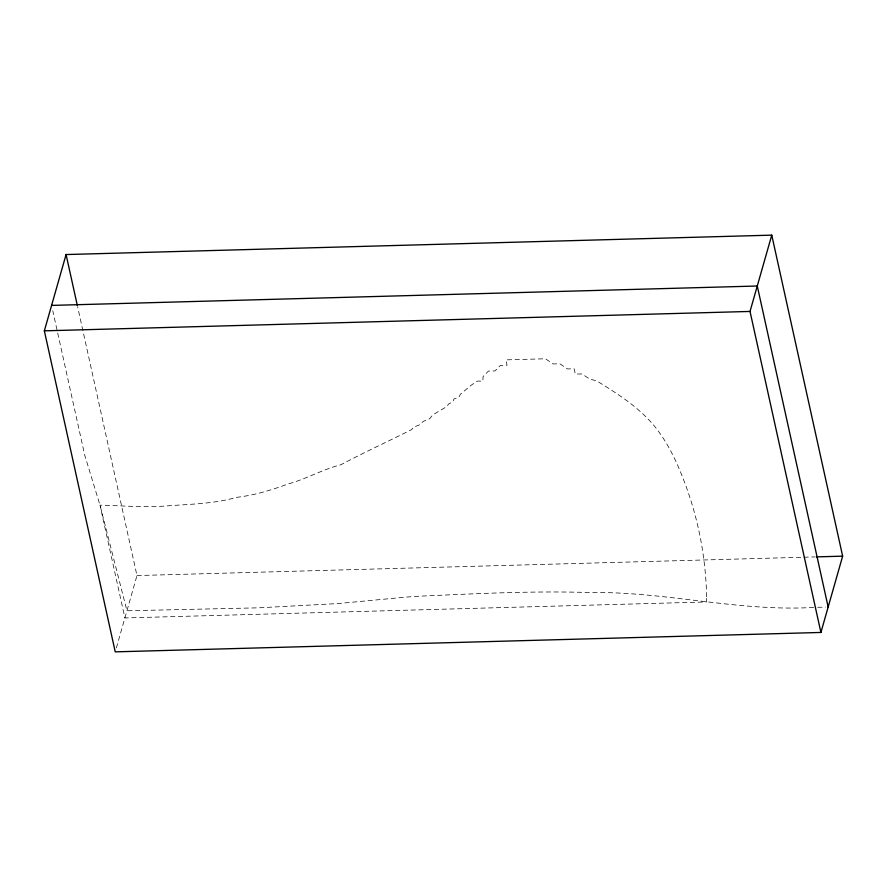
<?xml version="1.0" encoding="UTF-8"?>
<svg xmlns="http://www.w3.org/2000/svg" width="887" height="887" viewBox="0 0 887 887"><rect width="100%" height="100%" fill="white"/><g stroke="black" fill="none" stroke-linecap="round" stroke-linejoin="round"><path stroke-width="0.67" stroke-dasharray="4.43 3.33" d="M116.363 647.909L136.975 575.563L77.701 307.146M136.975 575.563L802.524 557.258M803.91 557.224L814.976 556.914M813.689 607.418C738.727 611.93 665.161 591.33 590.232 592.56C533.12 590.687 476.042 593.691 419.008 596.208A313.81 187.268 -12.5 0 0 398.962 597.771L338.402 603.537L258.649 607.828L126.941 610.777L100.109 505.535L84.709 455.098L52.776 310.76M817.659 607.307L825.542 607.096M706.662 598.337L706.573 601.951L124.901 617.951L99.998 505.18C122.218 505.623 144.215 507.686 166.556 505.934C189.918 504.138 214.011 503.883 236.53 497.352C254.347 495.323 271.4 490.112 288.153 483.947C306.17 479.058 322.635 469.367 340.885 464.755C364.003 452.414 388.129 441.449 411.612 429.596L413.664 426.991L418.797 425.261L423.421 421.347L429.63 418.764L432.723 414.928L446.172 406.945L449.132 403.563L452.703 402.144L453.989 398.973L458.967 397.165L460.386 394.238L471.562 384.925L477.372 381.111L482.861 381.088L483.049 376.642L488.393 371.11L495.013 370.932L500.445 365.4L507.065 365.222L505.878 359.867L545.416 358.78L553.211 363.947L559.83 363.77L567.536 368.937L574.155 368.759L575.341 374.103L581.95 373.926L589.755 379.093L596.718 380.867C617.396 393.673 638.341 406.811 654.151 425.771C667.279 441.793 676.293 460.586 683.611 479.889C698.302 517.642 705.985 557.901 706.662 598.337"/><path stroke-width="1.33" d="M44.35 330.84L66.081 254.547L771.757 235.144L842.65 556.16L820.918 632.453L115.243 651.856L44.35 330.84L750.025 311.437L771.757 235.144M51.59 305.405L757.276 286.013L828.159 607.018M816.362 556.881L842.65 556.16M750.025 311.437L820.918 632.453M66.081 254.547L77.402 305.793"/></g></svg>
